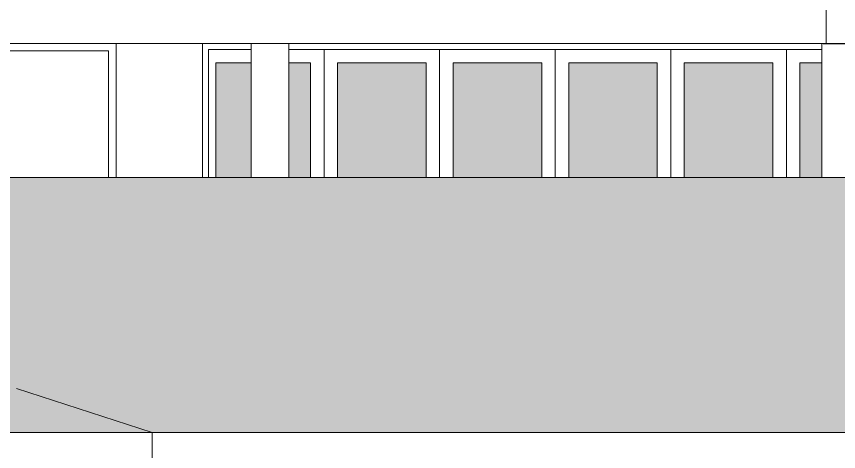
# Model space of a CAD drawing. Header units: metres. Extents: x -44 to 358, y -286 to 66.
# Drawn here: x 193.55 to 199.02, y 30.38 to 33.28 of the extents above; entities that cross this region are included whole.
import ezdxf

# ---------------------------------------------------------------- set-up
doc = ezdxf.new("R2010")
doc.units = ezdxf.units.M
doc.header["$LTSCALE"] = 0.3
for name, color, linetype, lineweight in [('A-WALL', 7, 'Continuous', 30), ('EL0', 7, 'Continuous', 15), ('EL1', 150, 'Continuous', 13), ('EL2', 135, 'Continuous', 9), ('EL3', 116, 'Continuous', 5)]:
    doc.layers.add(name, color=color, linetype=linetype, lineweight=lineweight)

msp = doc.modelspace()

# ---------------------------------------------------------------- hatches: boundary and pattern name
at = {"layer": 'EL0'}
h = msp.add_hatch(dxfattribs=at)
h.set_pattern_fill('AR-RSHKE', color=256, scale=0.0008)
h.set_pattern_definition([(0, (-85.7094, -28.18395), (0.51816, 0.24384), [0.12192, -0.1016, 0.14224, -0.06096, 0.18288, -0.08128]), (0, (-85.58747, -28.17379), (0.51816, 0.24384), [0.1016, -0.38608, 0.08128, -0.12192]), (0, (-85.34363, -28.19919), (0.51816, 0.24384), [0.06096, -0.62992]), (90, (-85.70939, -28.18395), (-0.17272, 0.24384), [0.23368, -0.74168]), (90, (-85.58747, -28.18395), (-0.17272, 0.24384), [0.2286, -0.74676]), (90, (-85.48587, -28.18395), (-0.17272, 0.24384), [0.21336, -0.762]), (90, (-85.34363, -28.19919), (-0.17272, 0.24384), [0.23368, -0.74168]), (90, (-85.28267, -28.19919), (-0.17272, 0.24384), [0.23368, -0.74168]), (90, (-85.09979, -28.18395), (-0.17272, 0.24384), [0.22352, -0.75184])])
h.paths.add_polyline_path([(187.1610313, 30.8066436), (186.2526966, 30.5115078), (194.4526966, 30.5115078), (193.5486925, 30.8039376), (190.3526966, 32.8010174)])
h.paths.add_polyline_path([(208.0217742, 30.5115078), (207.1417742, 30.8076842), (203.9467742, 32.8041418), (200.750109, 30.8066436), (199.8317742, 30.5115078)])
at = {"layer": 'EL1', "linetype": 'Continuous'}
h = msp.add_hatch(dxfattribs=at)
h.set_pattern_fill('AR-RSHKE', color=256, scale=0.0006)
h.set_pattern_definition([(0, (-85.70939, -28.18395), (0.38862, 0.18288), [0.09144, -0.0762, 0.10668, -0.04572, 0.13716, -0.06096]), (0, (-85.61795, -28.17633), (0.38862, 0.18288), [0.0762, -0.28956, 0.06096, -0.09144]), (0, (-85.43507, -28.19538), (0.38862, 0.18288), [0.04572, -0.47244]), (90, (-85.70939, -28.18395), (-0.12954, 0.18288), [0.17526, -0.55626]), (90, (-85.61795, -28.18395), (-0.12954, 0.18288), [0.17145, -0.56007]), (90, (-85.54175, -28.18395), (-0.12954, 0.18288), [0.16002, -0.5715]), (90, (-85.43507, -28.19538), (-0.12954, 0.18288), [0.17526, -0.55626]), (90, (-85.38935, -28.19538), (-0.12954, 0.18288), [0.17526, -0.55626]), (90, (-85.25219, -28.18395), (-0.12954, 0.18288), [0.16764, -0.56388])])
h.paths.add_polyline_path([(202.9917742, 32.2073915), (191.3026966, 32.2073915), (193.5486925, 30.8039376), (194.4526966, 30.5115078), (199.8317742, 30.5115078), (200.750109, 30.8066436)])
at = {"layer": 'EL3', "transparency": 33554572}
h = msp.add_hatch(color=256, dxfattribs=at)
h.dxf.hatch_style = 1
h.set_gradient(color1=(202, 249, 252), color2=(229, 255, 255), tint=1, name='CYLINDER')
h.paths.add_polyline_path([(194.8772257, 32.2073915), (195.1123961, 32.2073915), (195.1123961, 32.9712895), (194.8772257, 32.9712895)])
h.paths.add_polyline_path([(195.3623961, 32.2073915), (195.5072837, 32.2073915), (195.5072837, 32.9712895), (195.3623961, 32.9712895)])
h.paths.add_polyline_path([(195.6871548, 32.2073915), (196.2772869, 32.2073915), (196.2772869, 32.9712895), (195.6871548, 32.9712895)])
h.paths.add_polyline_path([(196.457158, 32.9712895), (196.457158, 32.2073915), (197.0472902, 32.2073915), (197.0472902, 32.9712895)])
h.paths.add_polyline_path([(197.2271613, 32.2073915), (197.8172934, 32.2073915), (197.8172934, 32.9712895), (197.2271613, 32.9712895)])
h.paths.add_polyline_path([(197.9971645, 32.9712895), (197.9971645, 32.2073915), (198.5872966, 32.2073915), (198.5872966, 32.9712895)])
h.paths.add_polyline_path([(198.9123961, 32.9712895), (198.7671677, 32.9712895), (198.7671677, 32.2073915), (198.9123961, 32.2073915)])

# ---------------------------------------------------------------- linework, layer by layer
at = {"layer": 'A-WALL'}
msp.add_line((198.9222354, 33.1012153), (201.1667742, 33.1012153), dxfattribs=at)
at = {"layer": 'EL0'}
for p, q in [((194.4526966, 30.5115078), (193.5486925, 30.8039376)), ((186.2526966, 30.5115078), (194.4526966, 30.5115078)), ((194.4526966, 30.3012153), (194.4526966, 30.5115078))]:
    msp.add_line(p, q, dxfattribs=at)
at = {"layer": 'EL1'}
for p, q in [((202.9917742, 32.2073915), (191.3026966, 32.2073915)), ((194.4526966, 30.5115078), (199.8317742, 30.5115078))]:
    msp.add_line(p, q, dxfattribs=at)
at = {"layer": 'EL2'}
for p, q in [((198.9427379, 33.7115078), (198.9427379, 33.1012153)), ((198.9123961, 33.1012153), (198.9123961, 32.2073915))]:
    msp.add_line(p, q, dxfattribs=at)
at = {"layer": 'EL3'}
for p, q in [((193.1826966, 33.1012153), (195.3753446, 33.1012153)), ((194.2126966, 33.1012153), (193.3126966, 33.1012153)), ((194.2126966, 33.1012153), (194.2126966, 32.2073915)), ((194.7872257, 33.0372192), (194.7872257, 33.1012192)), ((195.1123961, 33.1012153), (195.1123961, 32.2073915)), ((195.3453446, 33.1012153), (198.9222354, 33.1012153)), ((195.3623961, 32.2073915), (195.3623961, 33.1012153)), ((194.7872257, 32.2073955), (194.7872257, 33.0372192)), ((195.1123961, 33.0612153), (194.8272257, 33.0612153)), ((195.1123961, 33.0612114), (194.8272257, 33.0612114)), ((194.8272257, 33.0612114), (194.8272451, 32.2073915)), ((195.5972096, 33.0612153), (195.3623961, 33.0612153)), ((196.3672128, 33.0612153), (195.597229, 33.0612153)), ((195.597229, 33.0612153), (195.597229, 32.2073955)), ((197.137216, 33.0612153), (196.3672322, 33.0612153)), ((196.3672322, 33.0612153), (196.3672322, 32.2073955)), ((197.137216, 33.0612153), (197.1372354, 32.2073955)), ((197.9072193, 33.0612153), (197.1372354, 33.0612153)), ((198.6772225, 33.0612153), (197.9072386, 33.0612153)), ((197.9072386, 33.0612153), (197.9072386, 32.2073955)), ((198.6772419, 33.0612153), (198.6772225, 32.2073955)), ((198.9123961, 33.0612153), (198.6772419, 33.0612153)), ((194.8772257, 32.9712895), (195.1123961, 32.9712895)), ((194.8772257, 32.2073955), (194.8772257, 32.9712895)), ((195.3623961, 32.9712895), (195.5072837, 32.9712895)), ((195.5072837, 32.9712895), (195.5072837, 32.2073955)), ((195.6871548, 32.9712895), (196.2772869, 32.9712895)), ((195.6871548, 32.2073955), (195.6871548, 32.9712895)), ((196.2772869, 32.9712895), (196.2772869, 32.2073955)), ((196.457158, 32.9712895), (197.0472902, 32.9712895)), ((196.457158, 32.2073955), (196.457158, 32.9712895)), ((197.0472902, 32.9712895), (197.0472902, 32.2073955)), ((197.2271613, 32.9712895), (197.8172934, 32.9712895)), ((197.2271613, 32.2073955), (197.2271613, 32.9712895)), ((197.8172934, 32.9712895), (197.8172934, 32.2073955)), ((197.9971645, 32.9712895), (198.5872966, 32.9712895)), ((197.9971645, 32.2073955), (197.9971645, 32.9712895)), ((198.5872966, 32.9712895), (198.5872966, 32.2073955)), ((198.7671677, 32.9712895), (198.9123961, 32.9712895)), ((198.7671677, 32.2073955), (198.7671677, 32.9712895))]:
    msp.add_line(p, q, dxfattribs=at)
msp.add_lwpolyline([(193.3626966, 32.2073915), (193.3626966, 33.0512153), (194.1626966, 33.0512153), (194.1626966, 32.2073915)], dxfattribs=at)

doc.saveas('drawing.dxf')
